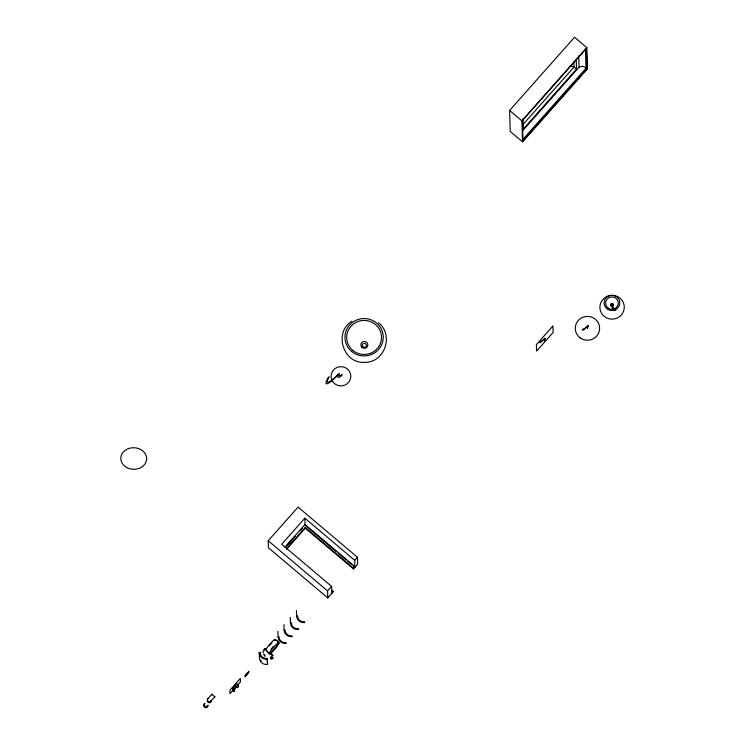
<?xml version="1.0" encoding="UTF-8"?>
<svg xmlns="http://www.w3.org/2000/svg" width="745" height="745" viewBox="0 0 745 745"><rect width="100%" height="100%" fill="white"/><g stroke="black" fill="none" stroke-linecap="round" stroke-linejoin="round"><path stroke-width="1.12" d="M275.119 640.355C275.901 638.968 279.356 641.873 278.835 643.494A7.646 1.136 -49.8 0 1 272.735 651.586L271.525 652.778A7.646 1.136 -49.8 0 1 269.671 654.222M207.957 705.226C207.091 708.579 201.42 704.528 205.005 703.15M263.404 652.378A9.573 1.425 -49.8 0 1 264.736 648.485L265.425 648.727L264.885 649.547A9.164 1.36 -49.8 0 0 264.438 650.273M272.027 655.581L272.568 654.762L268.2 652.396L265.425 648.727M207.455 699.127L207.557 701.185L210.034 701.976L214.914 696.826L211.906 694.191L207.455 699.127L208.283 698.689M207.473 699.881C205.601 702.377 211.44 704.249 211.226 701.073M210.863 701.529L211.208 700.319M509.617 110.474L574.544 37.25L586.837 47.633L587.46 68.698L522.534 141.801L510.241 131.427L509.617 110.474L521.91 120.858L522.534 141.801M521.91 120.858L586.837 47.633M522.403 125.16L574.041 67.013L573.883 61.863M576.257 59.712L576.537 69.127L523.353 129.006L523.037 118.371M522.413 130.943L579.061 67.152L581.929 66.277L584.518 67.022A3.138 1.807 34.1 0 1 586.017 68.279L586.967 69.08L523.009 141.094L522.403 120.467L586.352 48.341L586.967 69.08M522.841 139.427L586.017 68.279L585.44 48.611M331.413 589.63L333.192 591.809L327.763 597.9L268.414 547.752L268.209 540.74L298.084 507.103L357.432 557.241L357.637 564.263L353.493 568.938L305.254 528.186L305.236 527.488L353.475 568.249L353.493 568.938M353.158 565.855L354.909 567.345L354.695 560.324L304.835 518.194L281.703 544.241L331.572 586.371L331.776 593.383M284.972 547.1L305.022 524.527L354.89 566.656L353.475 568.249M286.434 548.665L305.236 527.488M286.453 549.354L305.254 528.186M237.739 684.944L240.439 681.917L240.337 678.453L229.907 690.196L230.009 693.651L232.84 690.466L232.785 688.641L237.012 683.873L238.288 684.953L238.344 686.778L237.776 687.411L236.51 686.341L234.023 689.134M246.204 675.231L247.619 673.117L245.99 675.398M232.84 690.466L234.107 691.546L234.06 689.721L238.288 684.953M234.107 691.546L234.628 689.274L237.73 685.782L237.776 687.411M327.763 597.9L327.558 590.887L331.572 586.371M354.695 560.324L357.432 557.241M331.758 592.703L333.164 591.111M351.854 321.207C333.052 332.559 343.501 364.985 365.776 362.294C385.323 361.772 393.686 334.57 378.553 322.734M270.463 657.751L272.94 658.347L272.651 657.658L272.102 658.068A9.164 1.36 -49.8 0 1 271.236 656.95M611.263 306.204A5.131 0.568 58.6 0 1 611.459 306.465L612.539 305.925A8.148 0.698 66 0 0 614.597 308.784L615.212 310.097A9.638 0.82 66 0 1 614.932 310.255A9.629 1.071 58.6 0 1 614.355 310.32M611.533 306.54L611.459 306.465A8.148 0.903 58.6 0 0 614.15 309.045L614.588 308.775M211.813 694.228L212.157 694.843M214.923 696.947L214.355 696.771M296.594 615.724L297.432 615.724A6.23 6.072 -1.7 0 0 304.584 621.768L304.705 622.578A7.068 6.891 -1.7 0 1 296.594 615.724L296.435 610.509M290.438 622.662L291.276 622.662A6.23 6.072 -1.7 0 0 298.428 628.706L298.549 629.516A7.068 6.891 -1.7 0 1 290.438 622.662L290.28 617.447M284.096 629.795L284.944 629.795A6.23 6.072 -1.7 0 0 292.087 635.839L292.217 636.649A7.068 6.891 -1.7 0 1 284.096 629.795L283.947 624.58M278.062 636.593L278.9 636.593A6.23 6.072 -1.7 0 0 286.052 642.637L286.173 643.447A7.068 6.891 -1.7 0 1 278.062 636.593L277.904 631.378M259.241 652.396L260.079 652.396A6.23 6.072 -1.7 0 0 267.231 658.44L267.511 664.466A7.068 6.891 -1.7 0 1 259.4 657.611L259.241 652.396A7.068 6.891 -1.7 0 0 267.353 659.25M272.651 657.658L270.472 657.137M570 65.635L574.041 67.013L576.537 69.127M272.94 658.347A9.573 1.425 -49.8 0 1 272.847 655.339L267.893 652.648L264.736 648.485M276.721 640.747L277.261 641.156M611.71 304.789L612.539 305.925M336.535 551.831L305.04 525.206L304.835 518.194M338.286 553.293L346.155 559.961M347.906 561.423L351.407 564.393M268.209 540.74L327.558 590.887M232.785 688.641L234.06 689.721M277.512 641.38L277.95 641.864M265.09 656.475L263.46 654.063M614.15 309.045L614.923 310.022M277.792 642.497L278.835 643.494L278.257 642.33M264.531 654.706L265.015 655.414M272.568 654.762L272.847 655.339M267.511 664.466L267.231 658.44M578.725 55.875L579.061 67.152M260.079 652.396L260.145 654.482M233.353 688.194L233.399 689.833M207.948 705.375A2.067 2.021 -1.7 0 1 205.21 707.638A2.067 2.021 -1.7 0 1 204.577 704.193M261.216 660.927A6.23 6.072 -1.7 0 1 260.787 660.154M265.909 649.407A7.646 1.136 -49.8 0 1 271.515 642.283A7.646 1.136 -49.8 0 1 275.278 639.722L275.697 640.309A7.469 1.108 -49.8 0 0 275.017 640.225M269.243 653.644A7.469 1.108 -49.8 0 0 271.05 652.229L272.232 651.065A7.469 1.108 -49.8 0 0 278.192 643.159L278.351 642.544L278.993 642.861A7.646 1.136 -49.8 0 0 274.588 646.101A7.646 1.136 -49.8 0 0 269.131 653.514M270.966 649.389A7.469 1.108 -49.8 0 1 273.406 646.409M269.485 645.654A7.469 1.108 -49.8 0 1 272.018 642.805M613.247 295.402A12.19 11.892 -1.7 0 1 619.831 316.411L617.13 318.059A12.19 11.892 -1.7 0 1 600.414 310.74A12.19 11.892 -1.7 0 1 610.062 295.514M545.405 338.37L544.539 340.847L544.493 339.394A3.744 0.559 -49.8 0 0 543.263 340.046A9.629 1.434 -49.8 0 1 539.306 342.476L540.283 341.387A8.148 1.211 -49.8 0 0 543.626 339.329L543.72 339.264A5.131 0.764 -49.8 0 1 545.405 338.37M588.317 325.844L587.442 328.322L587.405 326.869A3.744 0.559 -49.8 0 0 586.175 327.521A9.629 1.434 -49.8 0 1 582.218 329.951L583.186 328.862A8.148 1.211 -49.8 0 0 586.538 326.804A5.131 0.764 -49.8 0 1 588.317 325.844M342.02 374.828L340.949 376.299A24.678 3.669 -49.8 0 1 338.156 374.81A25.349 3.772 -49.8 0 1 328.024 377.873L329.16 376.812A23.365 3.474 -49.8 0 0 338.5 373.981L339.45 373.459A22.657 3.371 -49.8 0 0 342.02 374.828M295.02 536.493L286.536 546.038L295.02 536.502M301.958 528.68L300.412 530.412L301.958 528.689M552.79 326.114L536.391 344.581L536.577 351.1L553.237 332.335L552.79 326.114M248.765 671.385L244.975 675.65L245.012 676.898L248.802 672.633L248.765 671.385M126.706 467.515A12.935 10.784 1.9 0 0 146.635 459.171A12.935 10.784 1.9 0 0 127.795 448.863A12.935 10.784 1.9 0 0 126.706 467.515M334.486 383.573A9.862 9.62 -1.7 0 0 350.634 378.106A9.862 9.62 -1.7 0 0 337.727 367.211A9.862 9.62 -1.7 0 0 334.486 383.573M351.556 351.379A19.165 18.69 -1.7 0 0 382.921 340.763A19.165 18.69 -1.7 0 0 357.851 319.577A19.165 18.69 -1.7 0 0 351.556 351.379M352.692 350.318A17.433 17.005 -1.7 0 0 381.226 340.651A17.433 17.005 -1.7 0 0 358.42 321.384A17.433 17.005 -1.7 0 0 352.692 350.318M362.033 347.487A3.511 3.427 -1.7 0 0 367.788 345.54A3.511 3.427 -1.7 0 0 363.188 341.657A3.511 3.427 -1.7 0 0 362.033 347.487M362.983 346.965A2.095 2.039 -1.7 0 0 366.41 345.801A2.095 2.039 -1.7 0 0 363.672 343.492A2.095 2.039 -1.7 0 0 362.983 346.965M580.364 338.007A12.19 11.892 -1.7 0 0 599.585 329.439A12.19 11.892 -1.7 0 0 582.394 317.5A12.19 11.892 -1.7 0 0 580.364 338.007M608.255 308.188A6.36 6.202 -1.7 0 0 618.285 303.718A6.36 6.202 -1.7 0 0 609.317 297.478A6.36 6.202 -1.7 0 0 608.255 308.188M611.254 305.804A1.285 1.257 -1.7 0 0 613.284 304.901A1.285 1.257 -1.7 0 0 611.468 303.634A1.285 1.257 -1.7 0 0 611.254 305.804M611.338 305.739A1.155 1.127 -1.7 0 0 613.154 304.928A1.155 1.127 -1.7 0 0 611.524 303.802A1.155 1.127 -1.7 0 0 611.338 305.739M607.38 309.128A7.86 7.664 -1.7 0 0 619.765 303.606A7.86 7.664 -1.7 0 0 608.693 295.914A7.86 7.664 -1.7 0 0 607.38 309.128"/></g></svg>
